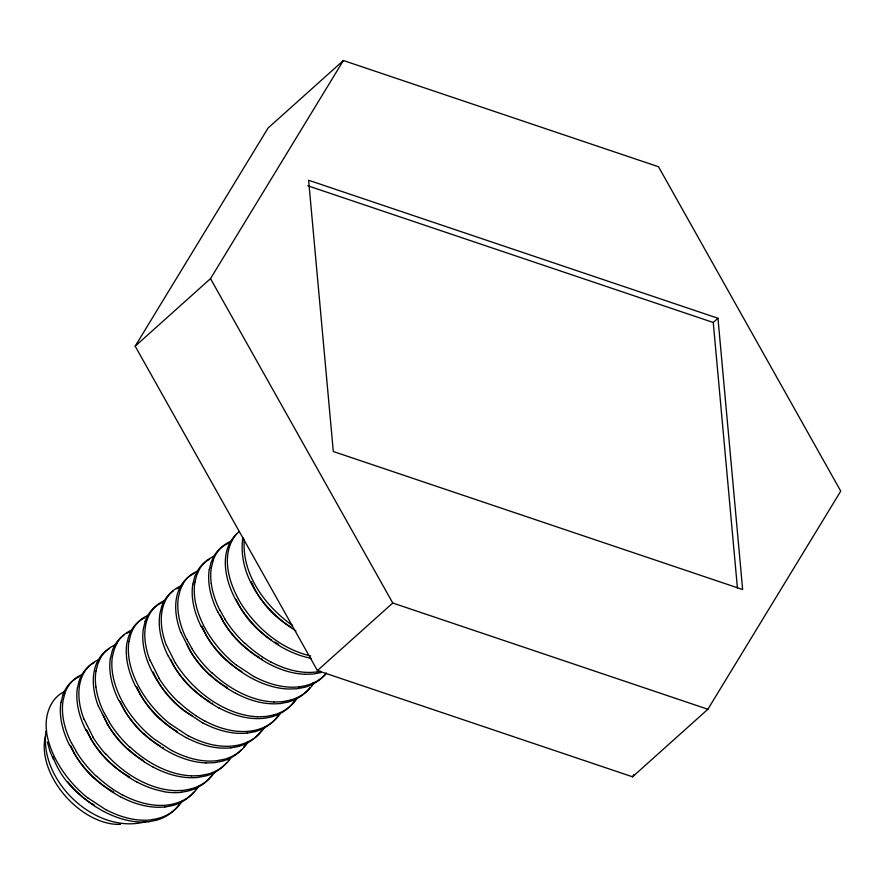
<?xml version="1.0" encoding="UTF-8"?>
<svg xmlns="http://www.w3.org/2000/svg" width="885" height="885" viewBox="0 0 885 885"><rect width="100%" height="100%" fill="white"/><g stroke="black" fill="none" stroke-linecap="round" stroke-linejoin="round"><path stroke-width="1.33" d="M244.271 539.308C241.494 574.31 265.19 606.125 292.504 625.529M61.032 702.402L62.769 695.378M64.826 693.53L63.089 700.555A82.349 50.578 45.6 0 0 62.935 716.463A82.349 51.385 44.7 0 0 71.397 742.946M77.515 687.634L79.241 680.598A82.36 49.892 47.3 0 1 90.856 664.735A82.338 49.848 48.6 0 1 94.219 662.677M96.045 671.007L97.781 663.982L100.624 657.743M110.47 658.075L112.207 651.05A82.36 49.892 47.3 0 1 123.811 635.187M112.528 656.228L114.265 649.203L117.108 642.964M129.011 641.459L130.748 634.423A82.36 49.892 47.3 0 1 142.352 618.56A82.338 49.848 48.6 0 1 148.127 615.352M145.162 621.491L143.425 628.527A82.349 50.578 45.6 0 0 143.281 644.424A82.349 51.385 44.7 0 0 151.744 670.907A82.36 52.48 44.1 0 0 162.619 688.453A82.338 53.576 43.9 0 0 185.031 711.474M161.645 606.723L159.908 613.747A82.349 50.578 45.6 0 0 159.754 629.655A82.349 51.385 44.7 0 0 168.227 656.139M192.875 584.2L194.6 577.164A82.36 49.892 47.3 0 1 206.216 561.3A82.338 49.848 48.6 0 1 209.579 559.243M194.932 582.352L196.669 575.316L199.501 569.088A82.338 49.814 47.9 0 1 214.048 556.245M209.347 569.42L211.084 562.395L213.927 556.156A82.338 49.814 47.9 0 1 228.463 543.313M211.415 567.573L213.141 560.548M242.888 537.527C237.202 575.869 265.091 611.469 295.944 630.928M46.042 730.988C38.575 781.333 96.31 835.573 146.058 821.579M183.029 583.868L180.186 590.096L178.449 597.132A82.349 50.578 45.6 0 0 178.294 613.028A82.349 51.385 44.7 0 0 186.768 639.512M135.173 346.19L268.044 128.06L343.391 60.512L658.506 166.756L840.75 491.131L707.878 709.261L632.543 776.809L317.416 670.564L135.173 346.19L210.508 278.642L343.391 60.512M632.543 776.809L633.97 774.441M236.35 534.208C219.745 554.618 228.916 583.901 241.306 604.035C257.148 628.748 281.618 649.269 310.635 655.918M317.416 670.564L392.763 603.017L707.878 709.261M737.437 588.237L713.255 322.494L717.967 318.268L308.611 180.252L333.302 451.505L742.648 589.521L717.967 318.268M239.271 531.62C216.228 549.983 225.664 584.598 239.249 605.882C255.544 631.348 281.076 652.311 311.177 658.363M64.649 691.506C49.936 698.21 44.504 716.231 46.573 731.275M321.144 672.511L313.257 674.027L304.827 674.337M298.831 686.948L306.73 685.433M290.247 700.212L282.359 701.728L273.919 702.037M280.291 703.575L288.189 702.059A82.338 56.828 47.2 0 0 307.416 690.577A82.36 56.883 48.6 0 0 309.85 687.733M273.764 714.991L265.876 716.507L257.447 716.817M247.335 733.123L255.234 731.607M230.852 747.902L238.751 746.387M191.37 788.867L183.472 790.382L175.042 790.692M164.931 807.009L172.829 805.494A82.338 56.828 47.2 0 0 192.056 794.011A82.36 56.883 48.6 0 0 193.704 792.141M158.404 818.415L150.516 819.93A82.349 56.131 45.4 0 1 133.226 819.233A82.349 55.312 44.5 0 1 105.857 809.587M148.448 821.778L156.346 820.262M205.939 762.992L214.369 762.682L222.268 761.166A82.338 56.828 47.2 0 0 241.505 749.683M191.525 775.924L199.955 775.603L207.853 774.087A82.338 56.828 47.2 0 0 227.08 762.616A82.36 56.883 48.6 0 0 231.682 756.686M307.825 185.795L713.255 322.494M291.253 627.288C274.084 617.265 259.936 601.756 252.159 583.403M274.77 642.056L276.939 643.306M256.13 655.586L259.371 657.466M241.815 671.615C224.646 661.593 210.497 646.083 202.72 627.731M227.5 687.634C209.701 677.833 194.877 662.234 186.724 643.561M209.933 701.794C192.952 692.17 178.781 677.224 170.728 659.402M192.366 715.943C175.208 705.92 161.059 690.411 153.282 672.058M176.978 731.342C159.311 721.352 144.742 705.566 136.799 686.837M160.495 746.121C142.828 736.121 128.259 720.346 120.316 701.606M142.927 760.27C125.404 750.071 111.112 734.119 103.357 715.323M129.697 776.919C112.915 767.959 98.91 753.865 90.027 737.039M112.129 791.068C95.635 782.041 81.885 767.959 73.289 751.221M91.321 803.348L94.573 805.217M261.695 656.637L270.633 661.958M254.15 676.737L236.605 665.188M226.671 688.032L235.609 693.353M219.137 708.133L210.188 702.812A82.36 53.775 43.9 0 1 193.572 689.448M195.773 715.744L204.712 721.065M202.654 722.912L185.109 711.363M188.228 735.844L170.683 724.284M177.232 732.36L186.171 737.681M171.756 750.613L154.211 739.063A82.338 53.576 43.9 0 1 131.721 716.153A82.36 52.48 44.1 0 1 120.847 698.619A82.349 51.385 44.7 0 1 112.384 672.135A82.349 50.578 45.6 0 1 112.45 656.183M144.266 761.919L153.216 767.24M127.783 776.698L136.732 782.019M113.368 789.619L122.318 794.94M111.311 791.467L120.249 796.788M105.835 809.72L88.29 798.17M103.777 811.567L94.828 806.246A82.36 53.775 43.9 0 1 70.734 785.205M278.023 643.937L278.598 644.28M261.54 658.717L262.126 659.059M212.101 703.044L212.677 703.387M162.652 747.371L163.238 747.714M113.214 791.699L113.8 792.042M269.925 639.047C255.345 629.213 243.176 615.429 236.162 599.233M270.965 639.778L271.529 640.187M255.046 654.966C240.145 645.143 227.478 631.447 220.166 615.075M90.248 802.717C73.51 791.677 59.45 775.68 52.89 756.564M67.525 781.51L70.623 785.283M210.508 278.642L392.763 603.017M219.867 609.953L224.823 618.814M217.81 611.8L222.766 620.662M201.326 626.569L206.282 635.441M186.912 639.501L191.868 648.362M189.81 650.209L180.916 632.41M175.385 663.142L166.502 645.342M168.371 656.128L173.327 664.989M158.902 677.921L150.019 660.11M135.405 685.676L140.361 694.537M118.933 700.455L123.889 709.316M104.507 713.387L109.463 722.248M107.406 724.096L98.523 706.285M92.98 737.017L84.097 719.217M85.967 730.003L90.923 738.864M71.552 742.935L76.508 751.796M69.484 744.783L74.44 753.644M86.874 730.103L89.772 736.453M70.877 745.933L72.813 750.17M49.98 751.254L53.388 759.363M251.495 581.766L251.683 582.341M202.057 626.093L202.245 626.668M49.77 750.568L47.325 742.006M242.822 645.331A82.338 52.923 43.9 0 1 222.633 620.695M243.01 645.121A82.36 53.775 43.9 0 0 259.681 658.363A82.349 54.914 44.2 0 0 286.895 671.228A82.349 55.81 45 0 0 304.794 674.237M244.88 643.483A82.338 52.923 43.9 0 1 224.69 618.847M261.739 656.515A82.36 53.775 43.9 0 1 245.068 643.273M226.339 660.11A82.338 52.923 43.9 0 1 206.15 635.474M226.527 659.9A82.36 53.775 43.9 0 0 243.198 673.131A82.349 54.914 44.2 0 0 270.412 686.008A82.349 55.81 45 0 0 288.311 689.017L296.774 688.795L304.672 687.28A82.338 56.828 47.2 0 0 323.899 675.808A82.36 56.883 48.6 0 0 326.333 672.965M236.538 665.299A82.338 53.576 43.9 0 1 214.126 642.267A82.36 52.48 44.1 0 1 203.251 624.744A82.349 51.385 44.7 0 1 194.788 598.26A82.349 50.578 45.6 0 1 194.855 582.308M219.723 609.964A82.349 51.385 44.7 0 1 211.261 583.481M217.666 611.812A82.349 51.385 44.7 0 1 209.203 585.328A82.349 50.578 45.6 0 1 209.28 569.376M201.183 626.58A82.349 51.385 44.7 0 1 192.72 600.107A82.349 50.578 45.6 0 1 192.797 584.155M211.261 583.481A82.349 50.578 45.6 0 1 211.338 567.528M270.666 661.825A82.349 55.312 44.5 0 0 298.024 671.483A82.349 56.131 45.4 0 0 315.281 672.102A82.36 56.717 46.7 0 0 320.613 671.239M254.183 676.605A82.349 55.312 44.5 0 0 281.541 686.251A82.349 56.131 45.4 0 0 298.798 686.882M209.856 674.879A82.338 52.923 43.9 0 1 189.678 650.243M226.715 687.91A82.36 53.775 43.9 0 1 210.044 674.68M211.924 673.031A82.338 52.923 43.9 0 1 191.735 648.395M212.112 672.832A82.36 53.775 43.9 0 0 228.773 686.063A82.349 54.914 44.2 0 0 255.997 698.929A82.349 55.81 45 0 0 273.885 701.938M175.529 663.108A82.338 52.646 44 0 0 195.629 687.612A82.36 53.775 43.9 0 0 212.3 700.843A82.349 54.914 44.2 0 0 239.514 713.708A82.349 55.81 45 0 0 257.413 716.717M193.384 689.658A82.338 52.923 43.9 0 1 173.195 665.022M178.958 702.59A82.338 52.923 43.9 0 1 158.769 677.954M195.817 715.622A82.36 53.775 43.9 0 1 179.146 702.38M180.772 632.399A82.349 51.009 45 0 1 175.695 606.634A82.349 50.323 46 0 1 178.073 591.91A82.36 49.892 47.3 0 1 189.733 576.08A82.338 49.848 48.6 0 1 194.291 573.425M166.358 645.331A82.349 51.009 45 0 1 161.28 619.566A82.349 50.323 46 0 1 163.648 604.831A82.36 49.892 47.3 0 1 175.318 589.012A82.338 49.848 48.6 0 1 181.082 585.804M149.875 660.099A82.349 51.009 45 0 1 144.797 634.335A82.349 50.323 46 0 1 147.175 619.611A82.36 49.892 47.3 0 1 158.835 603.78A82.338 49.848 48.6 0 1 164.61 600.572M235.642 693.22A82.349 55.312 44.5 0 0 263 702.878A82.349 56.131 45.4 0 0 280.257 703.498M219.159 708A82.349 55.312 44.5 0 0 246.528 717.658A82.349 56.131 45.4 0 0 263.774 718.277A82.36 56.717 46.7 0 0 285.368 710.268A82.338 56.883 48 0 0 294.849 700.478M202.676 722.779A82.349 55.312 44.5 0 0 230.045 732.426A82.349 56.131 45.4 0 0 247.302 733.057M232.102 730.579A82.349 55.312 44.5 0 1 204.745 720.932M160.417 719.206A82.338 52.923 43.9 0 1 140.228 694.57M177.277 732.238A82.36 53.775 43.9 0 1 160.605 719.007M170.617 724.406A82.338 53.576 43.9 0 1 148.204 701.374A82.36 52.48 44.1 0 1 137.33 683.839A82.349 51.385 44.7 0 1 128.867 657.356A82.349 50.578 45.6 0 1 128.933 641.415M143.934 733.986A82.338 52.923 43.9 0 1 123.756 709.35M144.122 733.776A82.36 53.775 43.9 0 0 160.793 747.017A82.349 54.914 44.2 0 0 188.007 759.883A82.349 55.81 45 0 0 205.906 762.892M127.462 748.765A82.338 52.923 43.9 0 1 107.273 724.129M144.31 761.797A82.36 53.775 43.9 0 1 127.65 748.555M129.52 746.918A82.338 52.923 43.9 0 1 109.331 722.282M129.708 746.708A82.36 53.775 43.9 0 0 146.379 759.95A82.349 54.914 44.2 0 0 173.593 772.815A82.349 55.81 45 0 0 191.492 775.824M105.757 753.799A82.36 53.775 43.9 0 0 129.896 774.718A82.349 54.914 44.2 0 0 157.11 787.584A82.349 55.81 45 0 0 175.009 790.604M105.525 753.965A82.338 52.923 43.9 0 1 92.848 737.05M135.261 685.687A82.349 51.385 44.7 0 1 126.809 659.203A82.349 50.578 45.6 0 1 126.876 643.262L128.69 636.271L131.522 630.043A82.338 49.814 47.9 0 1 144.841 617.752M118.778 700.466A82.349 51.385 44.7 0 1 110.326 673.983A82.349 50.578 45.6 0 1 110.393 658.031M104.364 713.399A82.349 51.385 44.7 0 1 95.901 686.915M98.368 706.274A82.349 51.009 45 0 1 93.301 680.51A82.349 50.323 46 0 1 95.668 665.785A82.36 49.892 47.3 0 1 107.339 649.955A82.338 49.848 48.6 0 1 109.541 648.539M95.901 686.904A82.349 50.578 45.6 0 1 95.978 670.963M83.953 719.206A82.349 51.009 45 0 1 78.876 693.442A82.349 50.323 46 0 1 81.254 678.718A82.36 49.892 47.3 0 1 92.914 662.887A82.338 49.848 48.6 0 1 98.689 659.679M186.204 737.559A82.349 55.312 44.5 0 0 213.562 747.206A82.349 56.131 45.4 0 0 230.819 747.825M188.262 735.712A82.349 55.312 44.5 0 0 215.619 745.358A82.349 56.131 45.4 0 0 232.877 745.978A82.36 56.717 46.7 0 0 254.471 737.979A82.338 56.883 48 0 0 264.637 727.138M171.779 750.48A82.349 55.312 44.5 0 0 199.147 760.138A82.349 56.131 45.4 0 0 216.394 760.757L224.325 759.319A82.338 56.828 47.2 0 0 243.563 747.836A82.36 56.883 48.6 0 0 248.154 741.907M153.238 767.107A82.349 55.312 44.5 0 0 180.606 776.753A82.349 56.131 45.4 0 0 197.853 777.384L205.785 775.935A82.338 56.828 47.2 0 0 225.022 764.463A82.36 56.883 48.6 0 0 226.671 762.593M110.979 763.534A82.338 52.923 43.9 0 1 90.79 738.898M127.838 776.565A82.36 53.775 43.9 0 1 111.167 763.335M94.496 778.313A82.338 52.923 43.9 0 1 74.307 753.677M111.355 791.345A82.36 53.775 43.9 0 1 94.684 778.103M96.553 776.466A82.338 52.923 43.9 0 1 76.376 751.83M113.413 789.497A82.36 53.775 43.9 0 1 96.742 776.256M88.212 798.281A82.338 53.576 43.9 0 1 65.8 775.26A82.36 52.48 44.1 0 1 54.925 757.726A82.349 51.385 44.7 0 1 46.462 731.242M120.493 824.355A64.24 41.695 48.1 0 1 64.317 794.841A64.24 41.695 48.1 0 1 45.533 735.955M85.823 730.014A82.349 51.385 44.7 0 1 77.36 703.531A82.349 50.578 45.6 0 1 77.438 687.59M69.34 744.794A82.349 51.385 44.7 0 1 60.888 718.31A82.349 50.578 45.6 0 1 60.954 702.358M164.123 791.533A82.349 55.312 44.5 0 1 136.755 781.886M120.283 796.655A82.349 55.312 44.5 0 0 147.64 806.312A82.349 56.131 45.4 0 0 164.898 806.932M122.34 794.807A82.349 55.312 44.5 0 0 149.709 804.465A82.349 56.131 45.4 0 0 166.955 805.084A82.36 56.717 46.7 0 0 188.549 797.075A82.338 56.883 48 0 0 198.716 786.234M103.799 811.434A82.349 55.312 44.5 0 0 131.168 821.081A82.349 56.131 45.4 0 0 148.415 821.711M213.086 560.504A82.36 49.892 47.3 0 1 224.757 544.684A82.338 49.848 48.6 0 1 230.531 541.476M182.996 583.834A82.338 49.814 47.9 0 1 197.565 571.024M161.59 606.679A82.36 49.892 47.3 0 1 173.25 590.859M145.107 621.458A82.36 49.892 47.3 0 1 156.778 605.628A82.338 49.848 48.6 0 1 162.541 602.419M176.613 588.79A82.338 49.848 48.6 0 1 179.024 587.651M117.074 642.941A82.338 49.814 47.9 0 1 131.644 630.131M100.591 657.71A82.338 49.814 47.9 0 1 115.161 644.899M127.174 633.118A82.338 49.848 48.6 0 1 129.586 631.978M64.76 693.486A82.36 49.892 47.3 0 1 76.431 677.667A82.338 49.848 48.6 0 1 82.205 674.458M62.702 695.333A82.36 49.892 47.3 0 1 74.373 679.514A82.338 49.848 48.6 0 1 78.931 676.848M325.957 673.961A82.338 56.828 47.2 0 1 306.697 685.377M290.214 700.157A82.338 56.828 47.2 0 0 309.484 688.729A82.36 56.883 48.6 0 0 314.075 682.811M273.742 714.936A82.338 56.828 47.2 0 0 293.001 703.509A82.36 56.883 48.6 0 0 297.603 697.579M232.102 730.579A82.349 56.131 45.4 0 0 249.36 731.209A82.36 56.717 46.7 0 0 270.954 723.2A82.338 56.883 48 0 0 280.423 713.41M255.201 731.552A82.338 56.828 47.2 0 0 274.461 720.136A82.36 56.883 48.6 0 0 279.063 714.206M313.323 682.468A82.36 56.883 48.6 0 1 312.018 684.658M238.718 746.332A82.338 56.828 47.2 0 0 257.977 734.904A82.36 56.883 48.6 0 0 261.163 731.065M181.447 792.307A82.349 56.297 45.6 0 1 164.167 791.754M181.381 792.152A82.36 56.717 46.7 0 0 202.964 784.154A82.338 56.883 48 0 0 212.444 774.364M191.337 788.812A82.338 56.828 47.2 0 0 210.597 777.384A82.36 56.883 48.6 0 0 215.199 771.466M246.096 743.754A82.36 56.883 48.6 0 1 243.928 746.84M229.613 758.533A82.36 56.883 48.6 0 1 228.197 760.613M156.313 820.207A82.338 56.828 47.2 0 0 175.584 808.79A82.36 56.883 48.6 0 0 180.175 802.861M177.642 806.943A82.338 56.828 47.2 0 1 158.382 818.359M196.658 788.081A82.36 56.883 48.6 0 1 195.242 790.172M182.233 801.014A82.36 56.883 48.6 0 1 177.642 806.943"/></g></svg>
